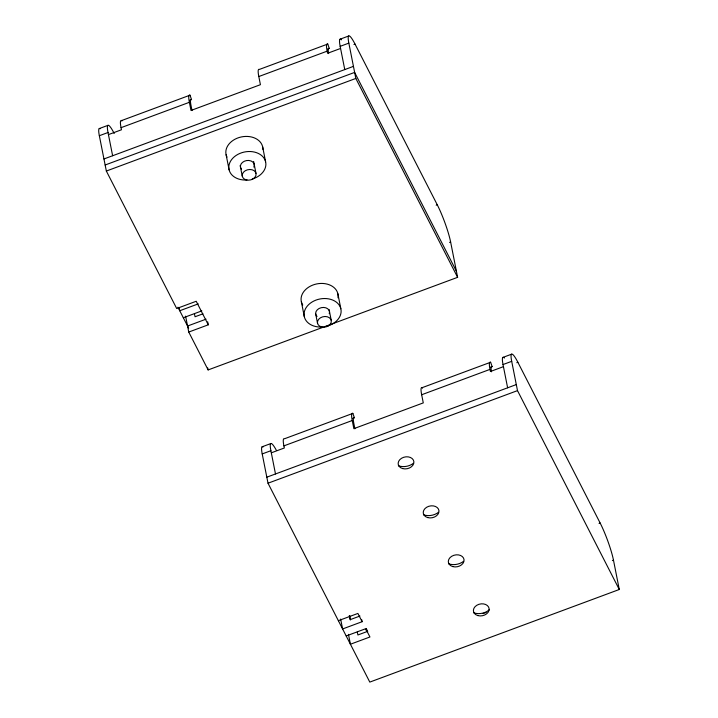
<?xml version="1.0" encoding="UTF-8"?>
<svg xmlns="http://www.w3.org/2000/svg" width="718" height="718" viewBox="0 0 718 718"><rect width="100%" height="100%" fill="white"/><g stroke="black" fill="none" stroke-linecap="round" stroke-linejoin="round"><path stroke-width="1.08" d="M99.272 128.567L107.951 125.345M340.081 39.194L348.76 35.972M108.445 134.607L121.459 129.778L121.046 127.669A28.038 3.868 69.6 0 1 121.665 120.543L190.001 95.18L191.526 99.551A23.362 3.222 69.6 0 0 191.006 105.483L192.02 110.581M190.001 95.18A28.038 3.868 69.6 0 0 189.381 102.306L190.997 110.455L260.419 84.688L258.803 76.539A28.038 3.868 69.6 0 1 259.422 69.413L327.758 44.049L329.284 48.42A23.362 3.222 69.6 0 0 328.629 53.59M189.812 100.179L191.526 99.551M327.579 49.048L329.284 48.42M344.766 69.592L340.161 46.338L348.84 43.116A28.038 3.868 69.6 0 1 355.024 44.094L437.262 204.792A28.038 3.868 69.6 0 1 450.626 242.002L457.617 277.327L208.13 369.932L188.753 332.057L208.274 324.814L196.22 301.264L176.7 308.516L106.345 171.046L99.344 135.72L108.023 132.498A28.038 3.868 69.6 0 1 114.207 133.476M121.046 127.669L189.381 102.306M258.803 76.539L327.139 51.166A28.038 3.868 69.6 0 1 327.758 44.049M340.574 48.456L327.561 53.285L327.139 51.166M353.938 44.498L355.024 44.094M103.948 158.965L353.435 66.37M105.151 165.005L354.638 72.41L456.424 271.287M106.345 171.046L355.832 78.442L348.84 43.116M436.185 205.195L437.262 204.792M198.24 303.885L179.742 310.75L179.087 307.457M183.323 317.751L201.821 310.885M202.925 313.838L195.036 316.764L194.443 313.739M187.56 326.026L206.057 319.16M449.54 242.406L450.626 242.002M262.133 446.784L270.812 443.562M502.941 357.402L511.62 354.18M271.305 452.825L284.328 447.987L283.906 445.878A28.038 3.868 69.6 0 1 284.525 438.752L352.861 413.389L354.387 417.759A23.362 3.222 69.6 0 0 353.875 423.692L354.88 428.79M352.861 413.389A28.038 3.868 69.6 0 0 352.242 420.515L353.857 428.664L423.279 402.897L421.663 394.747A28.038 3.868 69.6 0 1 422.283 387.621L490.618 362.258L492.144 366.629A23.362 3.222 69.6 0 0 491.489 371.807M352.682 418.397L354.387 417.759M490.439 367.266L492.144 366.629M507.626 387.801L503.022 364.547L511.701 361.334A28.038 3.868 69.6 0 1 517.884 362.303L600.131 523A28.038 3.868 69.6 0 1 613.486 560.211L619.284 589.496L369.797 682.1L268.011 483.214L262.214 453.929L270.892 450.707A28.038 3.868 69.6 0 1 276.206 450.042M283.906 445.878L352.242 420.515M421.663 394.747L489.999 369.384A28.038 3.868 69.6 0 1 490.618 362.258M503.435 366.665L490.421 371.493L489.999 369.384M516.798 362.707L517.884 362.303M266.818 477.183L516.305 384.579M268.011 483.214L517.499 390.619L511.701 361.334M599.045 523.404L600.131 523M338.366 620.684L357.887 613.441L362.123 621.707L342.603 628.959L340.646 619.078M359.942 616.035L350.079 619.697L349.289 615.676M346.184 635.96L365.704 628.717L369.941 636.983L350.42 644.234L348.463 634.353M367.76 631.31L357.896 634.972L357.304 631.957M612.4 560.614L613.486 560.211M483.026 613.594L486.14 612.445M366.683 629.542L366.045 629.704A23.362 3.222 69.6 0 1 366.665 631.391M517.499 390.619L619.284 589.496M355.832 78.442L457.617 277.327M177.929 307.205L188.619 328.09M422.283 387.621L422.471 388.169M121.665 120.543L121.854 121.091M337.855 293.671L340.844 308.776M329.095 309.557L331.231 320.345M315.624 313.649L317.544 323.351M301.354 301.713L304.342 316.809M361.728 619.697L362.123 621.707M262.608 146.66L265.597 161.756M349.657 615.532L350.519 619.885M253.642 161.469L255.985 173.325M240.162 165.562L242.298 176.341M226.107 154.693L229.096 169.798M270.892 450.707L275.488 473.961M207.681 321.79L208.274 324.814M207.735 367.912L208.13 369.932M185.603 316.144L188.753 332.057M108.023 132.498L112.627 155.743M302.754 305.024A18.695 14.064 -11.2 0 1 316.719 283.924A18.695 14.064 -11.2 0 1 338.007 297.817M322.256 326.995A18.695 14.064 -11.2 0 1 306.119 307.663A18.695 14.064 -11.2 0 1 337.514 303.122A18.695 14.064 -11.2 0 1 325.837 326.475M317.033 316.45A7.009 5.277 -11.2 0 1 321.341 307.663A7.009 5.277 -11.2 0 1 329.266 313.712M227.005 157.125A18.695 14.064 -11.2 0 1 241.212 136.967A18.695 14.064 -11.2 0 1 262.896 149.371M247.019 179.985A18.695 14.064 -11.2 0 1 230.622 161.065A18.695 14.064 -11.2 0 1 261.567 155.474A18.695 14.064 -11.2 0 1 252.278 179.033M241.508 169.152A7.009 5.277 -11.2 0 1 246.588 160.554A7.009 5.277 -11.2 0 1 253.867 167.079M99.344 135.72A28.038 3.868 69.6 0 1 100.179 128.71M340.161 46.338A28.038 3.868 69.6 0 1 341.58 39.822M489.532 609.564A12.852 9.666 -11.2 0 1 473.629 612.777M463.55 561.332A12.852 9.666 -11.2 0 1 448.553 563.774M438.465 512.32A12.852 9.666 -11.2 0 1 423.467 514.77M413.389 463.316A12.852 9.666 -11.2 0 1 398.391 465.767M262.214 453.929A28.038 3.868 69.6 0 1 263.084 446.955M366.279 628.465A28.038 3.868 69.6 0 1 367.275 631.185M503.022 364.547A28.038 3.868 69.6 0 1 504.44 358.031M246.157 179.886A7.009 5.277 -11.2 0 0 256.075 173.828A7.009 5.277 -11.2 0 0 245.197 170.785A7.009 5.277 -11.2 0 0 246.157 179.886M321.404 326.905A7.009 5.277 -11.2 0 0 331.312 320.838A7.009 5.277 -11.2 0 0 320.434 317.805A7.009 5.277 -11.2 0 0 321.404 326.905M477.892 615.595A7.943 5.977 -11.2 0 0 489.12 608.72A7.943 5.977 -11.2 0 0 476.797 605.283A7.943 5.977 -11.2 0 0 477.892 615.595M452.807 566.592A7.943 5.977 -11.2 0 0 464.043 559.717A7.943 5.977 -11.2 0 0 451.712 556.279A7.943 5.977 -11.2 0 0 452.807 566.592M427.731 517.588A7.943 5.977 -11.2 0 0 438.958 510.713A7.943 5.977 -11.2 0 0 426.636 507.276A7.943 5.977 -11.2 0 0 427.731 517.588M402.645 468.576A7.943 5.977 -11.2 0 0 413.882 461.71A7.943 5.977 -11.2 0 0 401.55 458.264A7.943 5.977 -11.2 0 0 402.645 468.576"/></g></svg>
